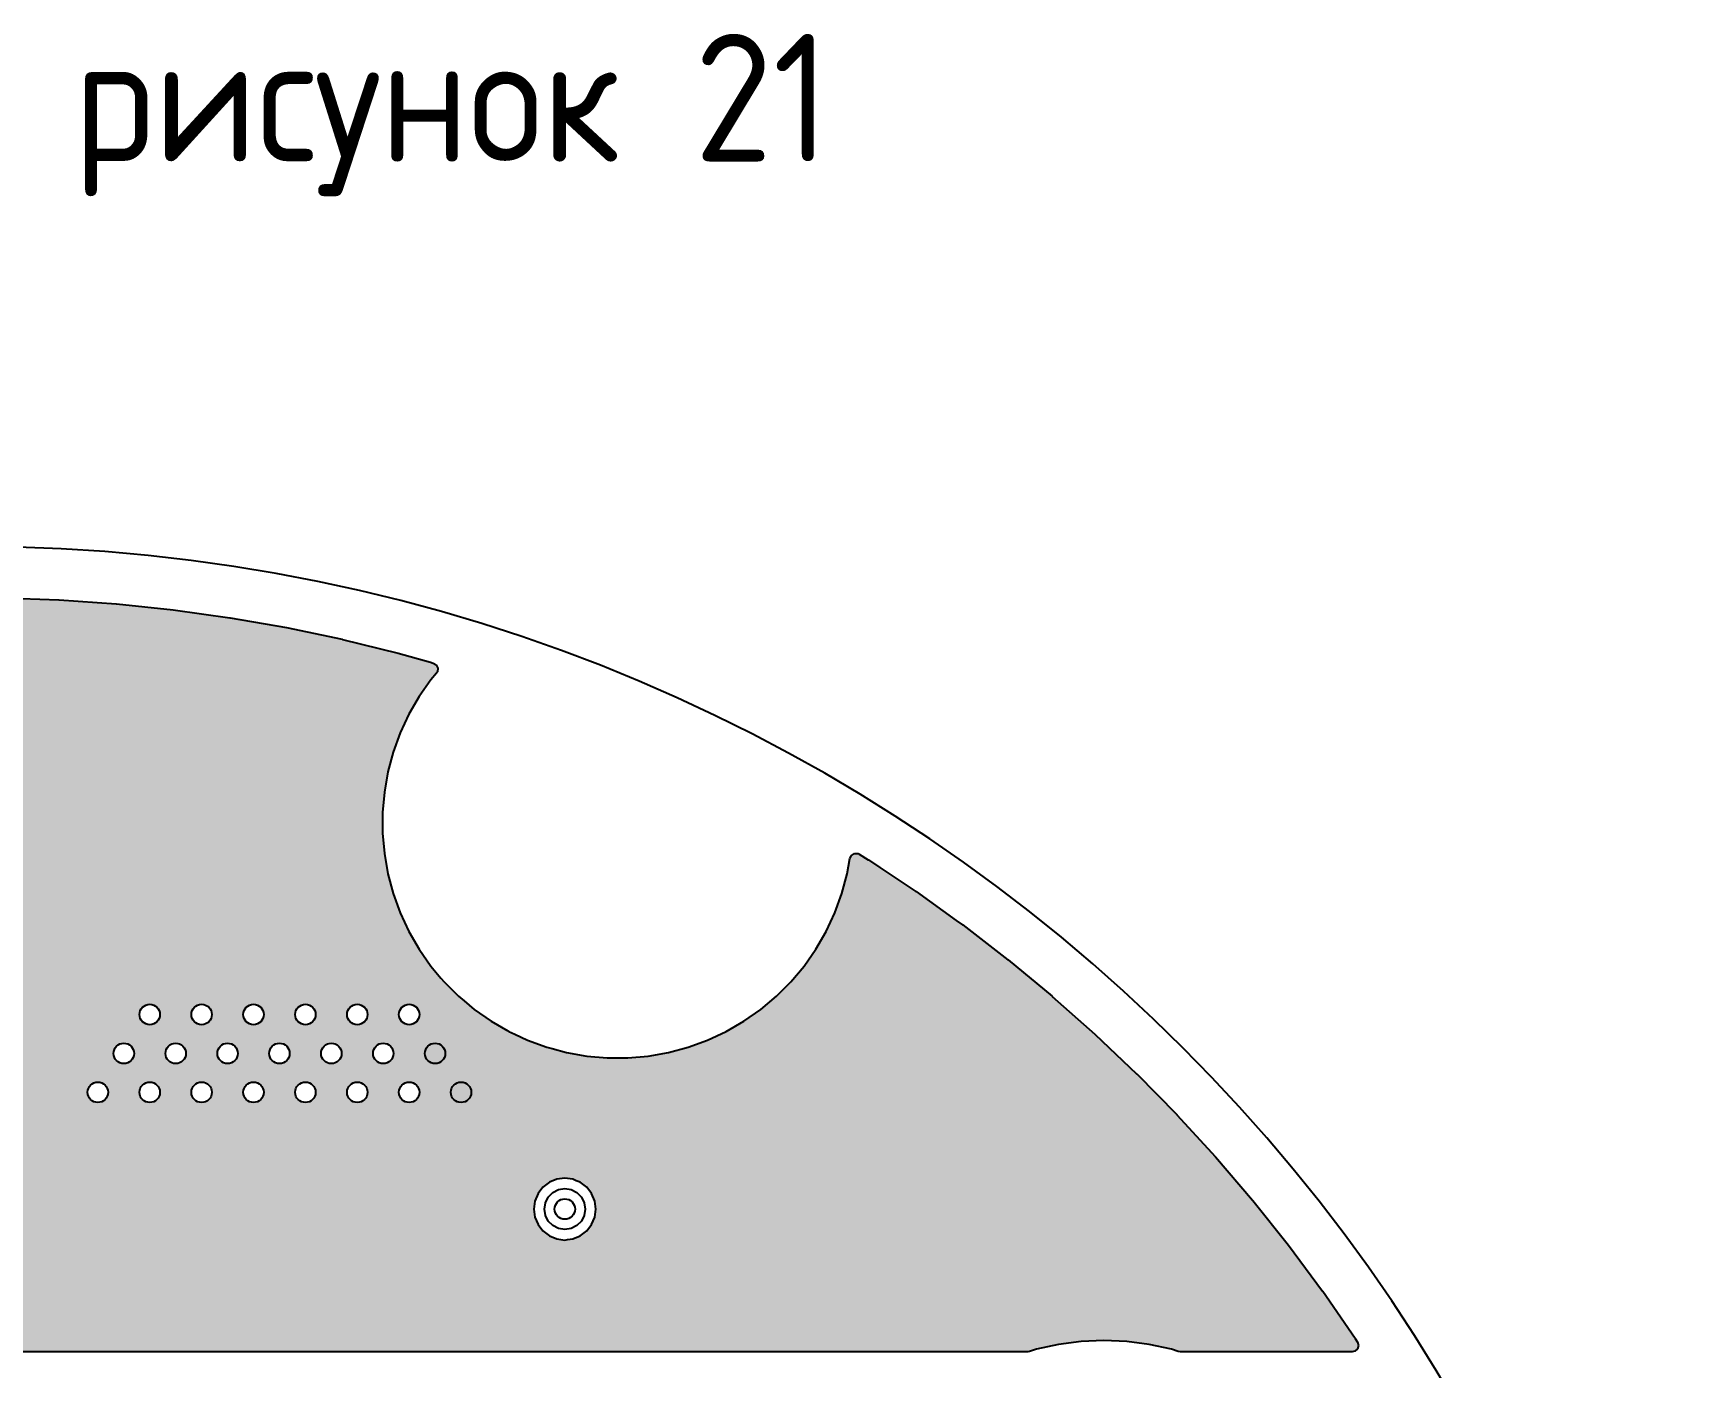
# Model space of a CAD drawing. Header units: millimetres. Extents: x -3894 to -3474, y -291 to 6.
# Drawn here: x -3721.19 to -3688.86, y -188.99 to -162.85 of the extents above; entities that cross this region are included whole.
import ezdxf

# ---------------------------------------------------------------- set-up
doc = ezdxf.new("R2010")
doc.units = ezdxf.units.MM
doc.layers.add('BLACK', color=7, linetype='Continuous')
doc.styles.add('СПДС', font='isocpeur.ttf', dxfattribs={"width": 0.9})

msp = doc.modelspace()

# ---------------------------------------------------------------- hatches: boundary and pattern name
h = msp.add_hatch(color=256)
h.paths.add_polyline_path([(-3718.748, -174.116), (-3719.555, -174.032), (-3719.56, -174.032), (-3720.675, -173.955), (-3720.679, -173.955), (-3721.796, -173.916), (-3721.8, -173.916), (-3722.918, -173.916), (-3722.922, -173.916), (-3723.972, -173.952), (-3723.972, -179.247), (-3718.748, -179.247)])
h.paths.add_polyline_path([(-3714.134, -176.935), (-3713.997, -176.557), (-3713.827, -176.193), (-3713.698, -175.97), (-3713.698, -175.091), (-3714.036, -174.995), (-3714.04, -174.994), (-3715.125, -174.727), (-3715.129, -174.726), (-3715.133, -174.725), (-3716.223, -174.496), (-3716.227, -174.495), (-3717.328, -174.303), (-3717.332, -174.302), (-3718.44, -174.148), (-3718.444, -174.148), (-3718.748, -174.116), (-3718.748, -179.247), (-3714.25, -179.247), (-3714.308, -178.921), (-3714.343, -178.521), (-3714.343, -178.119), (-3714.308, -177.719), (-3714.238, -177.323)])
h.paths.add_polyline_path([(-3713.261, -175.29), (-3713.29, -175.227), (-3713.35, -175.19), (-3713.402, -175.175), (-3713.698, -175.091), (-3713.698, -175.97), (-3713.626, -175.845), (-3713.396, -175.516), (-3713.288, -175.389), (-3713.27, -175.359)])
h.paths.add_polyline_path([(-3713.997, -180.082), (-3713.997, -180.082), (-3714.134, -179.704), (-3714.134, -179.704), (-3714.238, -179.316), (-3714.25, -179.247), (-3718.748, -179.247), (-3718.748, -181.945, -0.174889), (-3718.702, -182.072, -0.174889), (-3718.748, -182.2), (-3718.748, -183.469, -0.174889), (-3718.702, -183.596, -0.174889), (-3718.748, -183.724), (-3718.748, -186.188), (-3713.698, -186.188), (-3713.698, -183.754, -0.625386), (-3714.022, -183.596, -0.625386), (-3713.698, -183.439), (-3713.698, -182.23, -0.625386), (-3714.022, -182.072, -0.625386), (-3713.698, -181.915), (-3713.698, -180.669), (-3713.827, -180.446)])
h.paths.add_polyline_path([(-3716.67, -182.072, -1), (-3717.07, -182.072, -1)], flags=16)
h.paths.add_polyline_path([(-3717.686, -182.072, -1), (-3718.086, -182.072, -1)], flags=16)
h.paths.add_polyline_path([(-3715.654, -182.072, -1), (-3716.054, -182.072, -1)], flags=16)
h.paths.add_polyline_path([(-3717.178, -182.834, -1), (-3717.578, -182.834, -1)], flags=16)
h.paths.add_polyline_path([(-3716.162, -182.834, -1), (-3716.562, -182.834, -1)], flags=16)
h.paths.add_polyline_path([(-3714.638, -182.072, -1), (-3715.038, -182.072, -1)], flags=16)
h.paths.add_polyline_path([(-3718.194, -182.834, -1), (-3718.594, -182.834, -1)], flags=16)
h.paths.add_polyline_path([(-3715.146, -182.834, -1), (-3715.546, -182.834, -1)], flags=16)
h.paths.add_polyline_path([(-3716.67, -183.596, -1), (-3717.07, -183.596, -1)], flags=16)
h.paths.add_polyline_path([(-3717.686, -183.596, -1), (-3718.086, -183.596, -1)], flags=16)
h.paths.add_polyline_path([(-3715.654, -183.596, -1), (-3716.054, -183.596, -1)], flags=16)
h.paths.add_polyline_path([(-3714.13, -182.834, -1), (-3714.53, -182.834, -1)], flags=16)
h.paths.add_polyline_path([(-3714.638, -183.596, -1), (-3715.038, -183.596, -1)], flags=16)
h.paths.add_polyline_path([(-3718.748, -179.247), (-3723.972, -179.247), (-3723.972, -186.188), (-3722.423, -186.188), (-3722.506, -186.153), (-3722.632, -186.057), (-3722.728, -185.931), (-3722.748, -185.882), (-3722.789, -185.785), (-3722.789, -185.785), (-3722.809, -185.628), (-3722.789, -185.472), (-3722.789, -185.472), (-3722.728, -185.326), (-3722.632, -185.2), (-3722.506, -185.104), (-3722.36, -185.043), (-3722.36, -185.043), (-3722.204, -185.023), (-3722.047, -185.043), (-3722.047, -185.043), (-3721.901, -185.104), (-3721.775, -185.2), (-3721.679, -185.326), (-3721.618, -185.472), (-3721.598, -185.628), (-3721.618, -185.785), (-3721.659, -185.882), (-3721.679, -185.931), (-3721.775, -186.057), (-3721.901, -186.153), (-3721.985, -186.188), (-3718.748, -186.188), (-3718.748, -183.724, -0.702289), (-3719.102, -183.596, -0.702289), (-3718.748, -183.469), (-3718.748, -182.2, -0.702289), (-3719.102, -182.072, -0.702289), (-3718.748, -181.945)])
h.paths.add_polyline_path([(-3719.21, -182.834, -1), (-3719.61, -182.834, -1)], flags=16)
h.paths.add_polyline_path([(-3719.718, -183.596, -1), (-3720.118, -183.596, -1)], flags=16)
h.paths.add_polyline_path([(-3710.283, -182.89), (-3710.343, -182.885), (-3710.739, -182.815), (-3711.021, -182.74), (-3711.127, -182.711), (-3711.505, -182.574), (-3711.752, -182.459), (-3711.869, -182.404), (-3711.89, -182.392), (-3712.217, -182.203), (-3712.546, -181.973), (-3712.744, -181.807), (-3712.853, -181.715), (-3713.137, -181.431), (-3713.199, -181.358), (-3713.396, -181.123), (-3713.626, -180.794), (-3713.698, -180.669), (-3713.698, -181.915, -0.230477), (-3713.622, -182.072, -0.230477), (-3713.698, -182.23), (-3713.698, -183.439, -0.230477), (-3713.622, -183.596, -0.230477), (-3713.698, -183.754), (-3713.698, -186.188), (-3711.297, -186.188), (-3711.359, -186.039), (-3711.359, -186.039), (-3711.379, -185.882), (-3711.359, -185.726), (-3711.359, -185.726), (-3711.298, -185.58), (-3711.202, -185.454), (-3711.076, -185.358), (-3710.93, -185.297), (-3710.93, -185.297), (-3710.774, -185.277), (-3710.617, -185.297), (-3710.617, -185.297), (-3710.549, -185.326), (-3710.471, -185.358), (-3710.345, -185.454), (-3710.283, -185.536)])
h = msp.add_hatch(color=256)
h.paths.add_polyline_path([(-3703.63, -179.856), (-3703.895, -179.665), (-3703.899, -179.663), (-3704.605, -179.193), (-3704.83, -179.044), (-3704.833, -179.042), (-3705.007, -178.935), (-3705.033, -178.922), (-3705.103, -178.92), (-3705.163, -178.956), (-3705.194, -179.019), (-3705.247, -179.316), (-3705.351, -179.704), (-3705.488, -180.082), (-3705.658, -180.446), (-3705.859, -180.794), (-3706.089, -181.123), (-3706.347, -181.431), (-3706.631, -181.715), (-3706.939, -181.973), (-3707.268, -182.203), (-3707.616, -182.404), (-3707.98, -182.574), (-3708.358, -182.711), (-3708.746, -182.815), (-3709.141, -182.885), (-3709.541, -182.92), (-3709.943, -182.92), (-3709.943, -182.92), (-3710.283, -182.89), (-3710.283, -185.536), (-3710.249, -185.58), (-3710.188, -185.726), (-3710.168, -185.882), (-3710.188, -186.039), (-3710.25, -186.188), (-3703.63, -186.188)])
h.paths.add_polyline_path([(-3698.79, -184.034), (-3698.793, -184.031), (-3699.576, -183.234), (-3699.579, -183.231), (-3700.39, -182.462), (-3700.393, -182.459), (-3701.229, -181.718), (-3701.233, -181.715), (-3702.094, -181.003), (-3702.098, -181), (-3702.983, -180.319), (-3702.987, -180.316), (-3703.108, -180.229), (-3703.63, -179.856), (-3703.63, -186.188), (-3696.924, -186.188), (-3697.302, -185.714), (-3697.305, -185.71), (-3698.031, -184.861), (-3698.034, -184.858)])
h.paths.add_polyline_path([(-3696.429, -186.825), (-3696.603, -186.591), (-3696.605, -186.588), (-3696.924, -186.188), (-3703.63, -186.188), (-3703.63, -188.676), (-3701.71, -188.676), (-3701.673, -188.671), (-3701.539, -188.628), (-3701.104, -188.532), (-3701.104, -188.532), (-3700.662, -188.474), (-3700.217, -188.454), (-3699.772, -188.474), (-3699.331, -188.532), (-3699.331, -188.532), (-3698.896, -188.628), (-3698.761, -188.671), (-3698.724, -188.676), (-3696.429, -188.676)])
h.paths.add_polyline_path([(-3703.63, -186.188), (-3710.251, -186.188), (-3710.283, -186.229), (-3710.283, -188.676), (-3703.63, -188.676)])
h.paths.add_polyline_path([(-3695.252, -188.486), (-3695.297, -188.415), (-3695.299, -188.412), (-3695.934, -187.492), (-3695.936, -187.488), (-3696.429, -186.825), (-3696.429, -188.676), (-3695.356, -188.676), (-3695.305, -188.665), (-3695.252, -188.62), (-3695.232, -188.553)])
h = msp.add_hatch(color=256)
h.paths.add_polyline_path([(-3748.116, -186.592), (-3748.782, -187.488), (-3748.784, -187.492), (-3749.419, -188.412), (-3749.421, -188.415), (-3749.467, -188.486), (-3749.485, -188.535), (-3749.475, -188.604), (-3749.429, -188.657), (-3749.362, -188.676), (-3748.116, -188.676)])
h.paths.add_polyline_path([(-3736.259, -186.188), (-3747.794, -186.188), (-3748.113, -186.588), (-3748.115, -186.591), (-3748.116, -186.592), (-3748.116, -188.676), (-3746.16, -188.676), (-3746.123, -188.671), (-3745.989, -188.628), (-3745.554, -188.532), (-3745.554, -188.532), (-3745.112, -188.474), (-3744.667, -188.454), (-3744.222, -188.474), (-3743.781, -188.532), (-3743.781, -188.532), (-3743.346, -188.628), (-3743.211, -188.671), (-3743.174, -188.676), (-3736.259, -188.676)])
h.paths.add_polyline_path([(-3729.696, -186.188), (-3736.259, -186.188), (-3736.259, -188.676), (-3735.269, -188.676), (-3735.269, -188.676), (-3734.269, -188.676), (-3734.269, -189.676), (-3734.269, -189.676), (-3734.269, -191.48), (-3734.268, -191.492), (-3734.251, -191.669), (-3734.246, -191.693), (-3734.196, -191.857), (-3734.187, -191.88), (-3734.106, -192.031), (-3734.092, -192.051), (-3733.983, -192.184), (-3733.966, -192.201), (-3733.834, -192.31), (-3733.813, -192.324), (-3733.662, -192.405), (-3733.64, -192.414), (-3733.475, -192.464), (-3733.451, -192.468), (-3733.275, -192.486), (-3733.262, -192.486), (-3729.696, -192.486), (-3729.696, -191.751, -0.635009), (-3730.024, -191.597, -0.635009), (-3729.696, -191.443), (-3729.696, -188.576, -0.635009), (-3730.024, -188.422, -0.635009), (-3729.696, -188.268)])
h.paths.add_polyline_path([(-3730.894, -188.422, -1), (-3731.294, -188.422, -1)], flags=16)
h.paths.add_polyline_path([(-3732.164, -191.597, -1), (-3732.564, -191.597, -1)], flags=16)
h.paths.add_polyline_path([(-3730.894, -191.597, -1), (-3731.294, -191.597, -1)], flags=16)
h.paths.add_polyline_path([(-3723.972, -186.188), (-3729.696, -186.188), (-3729.696, -188.268, -0.223235), (-3729.624, -188.422, -0.223235), (-3729.696, -188.576), (-3729.696, -191.443, -0.223235), (-3729.624, -191.597, -0.223235), (-3729.696, -191.751), (-3729.696, -192.486), (-3723.972, -192.486)])
h.paths.add_polyline_path([(-3728.354, -188.422, -1), (-3728.754, -188.422, -1)], flags=16)
h.paths.add_polyline_path([(-3727.084, -188.422, -1), (-3727.484, -188.422, -1)], flags=16)
h.paths.add_polyline_path([(-3725.814, -188.422, -1), (-3726.214, -188.422, -1)], flags=16)
h.paths.add_polyline_path([(-3728.354, -191.597, -1), (-3728.754, -191.597, -1)], flags=16)
h.paths.add_polyline_path([(-3727.084, -191.597, -1), (-3727.484, -191.597, -1)], flags=16)
h.paths.add_polyline_path([(-3725.814, -191.597, -1), (-3726.214, -191.597, -1)], flags=16)
h.paths.add_polyline_path([(-3724.544, -191.597, -1), (-3724.944, -191.597, -1)], flags=16)
h.paths.add_polyline_path([(-3718.748, -186.188), (-3721.985, -186.188), (-3722.047, -186.213), (-3722.122, -186.223), (-3722.204, -186.234), (-3722.285, -186.223), (-3722.36, -186.213), (-3722.423, -186.188), (-3723.972, -186.188), (-3723.972, -192.486), (-3722.575, -192.486), (-3722.562, -192.486), (-3722.386, -192.468), (-3722.362, -192.464), (-3722.198, -192.414), (-3722.175, -192.405), (-3722.024, -192.324), (-3722.004, -192.31), (-3721.871, -192.201), (-3721.854, -192.184), (-3721.745, -192.051), (-3721.731, -192.031), (-3721.65, -191.88), (-3721.641, -191.857), (-3721.591, -191.693), (-3721.587, -191.669), (-3721.569, -191.492), (-3721.569, -191.48), (-3721.569, -189.705), (-3721.569, -189.697), (-3721.593, -189.631), (-3721.649, -189.589), (-3721.719, -189.584), (-3721.785, -189.621), (-3721.901, -189.709), (-3722.047, -189.769), (-3722.151, -189.783), (-3722.204, -189.79), (-3722.282, -189.78), (-3722.36, -189.769), (-3722.506, -189.709), (-3722.632, -189.613), (-3722.728, -189.487), (-3722.789, -189.341), (-3722.789, -189.341), (-3722.809, -189.184), (-3722.789, -189.028), (-3722.789, -189.028), (-3722.728, -188.882), (-3722.632, -188.756), (-3722.506, -188.66), (-3722.36, -188.599), (-3722.36, -188.599), (-3722.204, -188.579), (-3722.047, -188.599), (-3722.047, -188.599), (-3721.977, -188.628), (-3721.901, -188.66), (-3721.775, -188.756), (-3721.679, -188.882), (-3721.618, -189.028), (-3721.615, -189.054), (-3721.614, -189.059), (-3721.584, -189.121), (-3721.569, -189.13), (-3721.569, -188.676), (-3718.748, -188.676)])
h.paths.add_polyline_path([(-3713.698, -186.188), (-3718.748, -186.188), (-3718.748, -188.676), (-3713.698, -188.676)])
h.paths.add_polyline_path([(-3710.283, -186.229), (-3710.345, -186.311), (-3710.471, -186.407), (-3710.617, -186.467), (-3710.721, -186.481), (-3710.774, -186.488), (-3710.852, -186.478), (-3710.93, -186.467), (-3711.076, -186.407), (-3711.202, -186.311), (-3711.296, -186.188), (-3713.698, -186.188), (-3713.698, -188.676), (-3710.283, -188.676)])

# ---------------------------------------------------------------- linework, layer by layer
at = {"layer": 'BLACK', "linetype": 'Continuous'}
for p, q in [((-3721.796, -173.916), (-3720.679, -173.955)), ((-3720.679, -173.955), (-3720.675, -173.955)), ((-3720.675, -173.955), (-3719.56, -174.032)), ((-3719.56, -174.032), (-3719.555, -174.032)), ((-3719.555, -174.032), (-3718.444, -174.148)), ((-3718.444, -174.148), (-3718.44, -174.148)), ((-3718.44, -174.148), (-3717.332, -174.302)), ((-3717.332, -174.302), (-3717.328, -174.303)), ((-3717.328, -174.303), (-3716.227, -174.495)), ((-3716.227, -174.495), (-3716.223, -174.496)), ((-3716.223, -174.496), (-3715.133, -174.725)), ((-3715.133, -174.725), (-3715.129, -174.726)), ((-3715.129, -174.726), (-3715.125, -174.727)), ((-3715.125, -174.727), (-3714.04, -174.994)), ((-3714.04, -174.994), (-3714.036, -174.995)), ((-3714.036, -174.995), (-3713.402, -175.175)), ((-3713.402, -175.175), (-3713.35, -175.19)), ((-3713.35, -175.19), (-3713.29, -175.227)), ((-3713.396, -175.516), (-3713.626, -175.845)), ((-3713.288, -175.389), (-3713.396, -175.516)), ((-3713.29, -175.227), (-3713.261, -175.29)), ((-3713.27, -175.359), (-3713.288, -175.389)), ((-3713.261, -175.29), (-3713.27, -175.359)), ((-3713.626, -175.845), (-3713.827, -176.193)), ((-3713.626, -175.845), (-3713.626, -175.845)), ((-3713.827, -176.193), (-3713.997, -176.557)), ((-3713.827, -176.193), (-3713.827, -176.193)), ((-3713.997, -176.557), (-3714.134, -176.935)), ((-3714.134, -176.935), (-3714.238, -177.323)), ((-3714.238, -177.323), (-3714.308, -177.719)), ((-3714.238, -177.323), (-3714.238, -177.323)), ((-3714.308, -177.719), (-3714.343, -178.119)), ((-3714.343, -178.119), (-3714.343, -178.521)), ((-3714.343, -178.521), (-3714.308, -178.921)), ((-3714.308, -178.921), (-3714.238, -179.316)), ((-3705.247, -179.316), (-3705.194, -179.019)), ((-3705.194, -179.019), (-3705.163, -178.956)), ((-3705.163, -178.956), (-3705.103, -178.92)), ((-3705.103, -178.92), (-3705.033, -178.922)), ((-3705.033, -178.922), (-3705.007, -178.935)), ((-3705.007, -178.935), (-3704.833, -179.042)), ((-3704.833, -179.042), (-3704.83, -179.044)), ((-3704.83, -179.044), (-3704.605, -179.193)), ((-3714.238, -179.316), (-3714.238, -179.316)), ((-3714.238, -179.316), (-3714.134, -179.704)), ((-3705.351, -179.704), (-3705.247, -179.316)), ((-3704.605, -179.193), (-3703.899, -179.663)), ((-3714.134, -179.704), (-3714.134, -179.704)), ((-3714.134, -179.704), (-3714.134, -179.704)), ((-3714.134, -179.704), (-3713.997, -180.082)), ((-3705.488, -180.082), (-3705.351, -179.704)), ((-3703.899, -179.663), (-3703.895, -179.665)), ((-3703.895, -179.665), (-3703.108, -180.229)), ((-3713.997, -180.082), (-3713.997, -180.082)), ((-3713.997, -180.082), (-3713.997, -180.082)), ((-3713.997, -180.082), (-3713.827, -180.446)), ((-3705.658, -180.446), (-3705.488, -180.082)), ((-3703.108, -180.229), (-3702.987, -180.316)), ((-3702.987, -180.316), (-3702.983, -180.319)), ((-3702.983, -180.319), (-3702.098, -181)), ((-3713.827, -180.446), (-3713.827, -180.446)), ((-3713.827, -180.446), (-3713.626, -180.794)), ((-3705.859, -180.794), (-3705.658, -180.446)), ((-3713.626, -180.794), (-3713.626, -180.794)), ((-3713.626, -180.794), (-3713.396, -181.123)), ((-3706.089, -181.123), (-3705.859, -180.794)), ((-3702.098, -181), (-3702.094, -181.003)), ((-3702.094, -181.003), (-3701.233, -181.715)), ((-3713.396, -181.123), (-3713.199, -181.358)), ((-3713.199, -181.358), (-3713.137, -181.431)), ((-3706.347, -181.431), (-3706.089, -181.123)), ((-3713.137, -181.431), (-3712.853, -181.715)), ((-3706.631, -181.715), (-3706.347, -181.431)), ((-3712.853, -181.715), (-3712.744, -181.807)), ((-3712.744, -181.807), (-3712.546, -181.973)), ((-3712.546, -181.973), (-3712.546, -181.973)), ((-3712.546, -181.973), (-3712.546, -181.973)), ((-3712.546, -181.973), (-3712.217, -182.203)), ((-3707.268, -182.203), (-3706.939, -181.973)), ((-3706.939, -181.973), (-3706.631, -181.715)), ((-3701.233, -181.715), (-3701.229, -181.718)), ((-3701.229, -181.718), (-3700.393, -182.459)), ((-3712.217, -182.203), (-3711.89, -182.392)), ((-3707.616, -182.404), (-3707.268, -182.203)), ((-3711.89, -182.392), (-3711.869, -182.404)), ((-3711.869, -182.404), (-3711.869, -182.404)), ((-3711.869, -182.404), (-3711.752, -182.459)), ((-3711.752, -182.459), (-3711.505, -182.574)), ((-3711.505, -182.574), (-3711.127, -182.711)), ((-3708.358, -182.711), (-3707.98, -182.574)), ((-3707.98, -182.574), (-3707.616, -182.404)), ((-3700.393, -182.459), (-3700.39, -182.462)), ((-3700.39, -182.462), (-3699.579, -183.231)), ((-3711.127, -182.711), (-3711.127, -182.711)), ((-3711.127, -182.711), (-3711.127, -182.711)), ((-3711.127, -182.711), (-3711.021, -182.74)), ((-3711.021, -182.74), (-3710.739, -182.815)), ((-3710.739, -182.815), (-3710.343, -182.885)), ((-3710.343, -182.885), (-3709.943, -182.92)), ((-3709.943, -182.92), (-3709.943, -182.92)), ((-3709.943, -182.92), (-3709.943, -182.92)), ((-3709.943, -182.92), (-3709.541, -182.92)), ((-3709.541, -182.92), (-3709.141, -182.885)), ((-3709.541, -182.92), (-3709.541, -182.92)), ((-3709.141, -182.885), (-3708.746, -182.815)), ((-3708.746, -182.815), (-3708.358, -182.711)), ((-3699.579, -183.231), (-3699.576, -183.234)), ((-3699.576, -183.234), (-3698.793, -184.031)), ((-3698.793, -184.031), (-3698.79, -184.034)), ((-3698.79, -184.034), (-3698.034, -184.858)), ((-3698.034, -184.858), (-3698.031, -184.861)), ((-3698.031, -184.861), (-3697.305, -185.71)), ((-3711.202, -185.454), (-3711.298, -185.58)), ((-3711.076, -185.358), (-3711.202, -185.454)), ((-3711.097, -185.647), (-3711.009, -185.559)), ((-3710.93, -185.297), (-3711.076, -185.358)), ((-3711.009, -185.559), (-3710.897, -185.502)), ((-3710.774, -185.277), (-3710.93, -185.297)), ((-3710.93, -185.297), (-3710.93, -185.297)), ((-3710.897, -185.502), (-3710.774, -185.482)), ((-3710.617, -185.297), (-3710.774, -185.277)), ((-3710.774, -185.277), (-3710.774, -185.277)), ((-3710.774, -185.482), (-3710.65, -185.502)), ((-3710.65, -185.502), (-3710.538, -185.559)), ((-3710.549, -185.326), (-3710.617, -185.297)), ((-3710.617, -185.297), (-3710.617, -185.297)), ((-3710.471, -185.358), (-3710.549, -185.326)), ((-3710.538, -185.559), (-3710.45, -185.647)), ((-3710.345, -185.454), (-3710.471, -185.358)), ((-3710.249, -185.58), (-3710.345, -185.454)), ((-3711.359, -185.726), (-3711.379, -185.882)), ((-3711.379, -185.882), (-3711.359, -186.039)), ((-3711.379, -185.882), (-3711.379, -185.882)), ((-3711.298, -185.58), (-3711.359, -185.726)), ((-3711.359, -185.726), (-3711.359, -185.726)), ((-3711.174, -185.882), (-3711.154, -185.759)), ((-3711.154, -186.006), (-3711.174, -185.882)), ((-3711.154, -185.759), (-3711.097, -185.647)), ((-3710.45, -185.647), (-3710.393, -185.759)), ((-3710.393, -185.759), (-3710.374, -185.882)), ((-3710.374, -185.882), (-3710.393, -186.006)), ((-3710.188, -185.726), (-3710.249, -185.58)), ((-3710.168, -185.882), (-3710.188, -185.726)), ((-3710.188, -186.039), (-3710.168, -185.882)), ((-3697.305, -185.71), (-3697.302, -185.714)), ((-3697.302, -185.714), (-3696.605, -186.588)), ((-3711.359, -186.039), (-3711.359, -186.039)), ((-3711.359, -186.039), (-3711.298, -186.185)), ((-3711.298, -186.185), (-3711.202, -186.311)), ((-3711.097, -186.118), (-3711.154, -186.006)), ((-3711.009, -186.206), (-3711.097, -186.118)), ((-3710.897, -186.263), (-3711.009, -186.206)), ((-3710.538, -186.206), (-3710.65, -186.263)), ((-3710.45, -186.118), (-3710.538, -186.206)), ((-3710.393, -186.006), (-3710.45, -186.118)), ((-3710.345, -186.311), (-3710.249, -186.185)), ((-3710.249, -186.185), (-3710.188, -186.039)), ((-3711.202, -186.311), (-3711.076, -186.407)), ((-3711.076, -186.407), (-3710.93, -186.467)), ((-3710.93, -186.467), (-3710.852, -186.478)), ((-3710.774, -186.282), (-3710.897, -186.263)), ((-3710.852, -186.478), (-3710.774, -186.488)), ((-3710.65, -186.263), (-3710.774, -186.282)), ((-3710.774, -186.488), (-3710.721, -186.481)), ((-3710.774, -186.488), (-3710.774, -186.488)), ((-3710.774, -186.488), (-3710.774, -186.488)), ((-3710.721, -186.481), (-3710.617, -186.467)), ((-3710.617, -186.467), (-3710.471, -186.407)), ((-3710.471, -186.407), (-3710.345, -186.311)), ((-3696.605, -186.588), (-3696.603, -186.591)), ((-3696.603, -186.591), (-3695.936, -187.488)), ((-3695.936, -187.488), (-3695.934, -187.492)), ((-3695.934, -187.492), (-3695.299, -188.412)), ((-3700.662, -188.474), (-3701.104, -188.532)), ((-3700.217, -188.454), (-3700.662, -188.474)), ((-3699.772, -188.474), (-3700.217, -188.454)), ((-3699.331, -188.532), (-3699.772, -188.474)), ((-3695.299, -188.412), (-3695.297, -188.415)), ((-3695.297, -188.415), (-3695.252, -188.486)), ((-3701.71, -188.676), (-3721.569, -188.676)), ((-3701.673, -188.671), (-3701.71, -188.676)), ((-3701.539, -188.628), (-3701.673, -188.671)), ((-3701.104, -188.532), (-3701.539, -188.628)), ((-3701.104, -188.532), (-3701.104, -188.532)), ((-3698.896, -188.628), (-3699.331, -188.532)), ((-3699.331, -188.532), (-3699.331, -188.532)), ((-3698.761, -188.671), (-3698.896, -188.628)), ((-3698.724, -188.676), (-3698.761, -188.671)), ((-3695.356, -188.676), (-3698.724, -188.676)), ((-3695.305, -188.665), (-3695.356, -188.676)), ((-3695.252, -188.62), (-3695.305, -188.665)), ((-3695.252, -188.486), (-3695.232, -188.553)), ((-3695.232, -188.553), (-3695.252, -188.62))]:
    msp.add_line(p, q, dxfattribs=at)
at = {"layer": 'BLACK'}
for centre in [(-3718.902, -182.072), (-3717.886, -182.072), (-3716.87, -182.072), (-3715.854, -182.072), (-3714.838, -182.072), (-3713.822, -182.072), (-3719.41, -182.834), (-3718.394, -182.834), (-3717.378, -182.834), (-3716.362, -182.834), (-3715.346, -182.834), (-3714.33, -182.834), (-3713.314, -182.834), (-3719.918, -183.596), (-3718.902, -183.596), (-3717.886, -183.596), (-3716.87, -183.596), (-3715.854, -183.596), (-3714.838, -183.596), (-3713.822, -183.596), (-3712.806, -183.596), (-3710.774, -185.882)]:
    msp.add_circle(centre, 0.2, dxfattribs=at)
msp.add_arc((-3722.359, -206.411), 33.5, 0, 180, dxfattribs=at)

# ---------------------------------------------------------------- texts
at = {"insert": (-3722.405, -162.87), "char_height": 2.5, "attachment_point": 2, "style": 'СПДС'}
msp.add_mtext_dynamic_manual_height_columns('\\pxqc;Проводящий рисунок 21', width=34.76685, gutter_width=12.5, heights=[0], dxfattribs=at)

doc.saveas('drawing.dxf')
